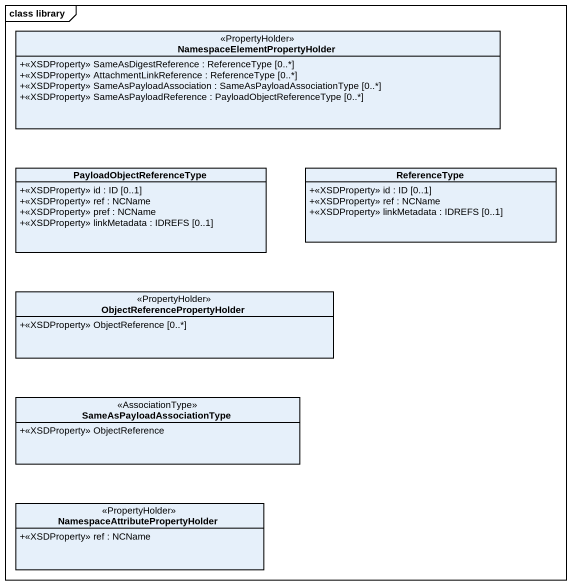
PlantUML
@startuml
mainframe class library
hide circle
hide empty members
skinparam classAttributeIconSize 0
class "NamespaceElementPropertyHolder" as NamespaceElementPropertyHold <<PropertyHolder>> {
  +<<XSDProperty>> SameAsDigestReference : ReferenceType [0..*]
  +<<XSDProperty>> AttachmentLinkReference : ReferenceType [0..*]
  +<<XSDProperty>> SameAsPayloadAssociation : SameAsPayloadAssociationType [0..*]
  +<<XSDProperty>> SameAsPayloadReference : PayloadObjectReferenceType [0..*]
}
class PayloadObjectReferenceType {
  +<<XSDProperty>> id : ID [0..1]
  +<<XSDProperty>> ref : NCName
  +<<XSDProperty>> pref : NCName
  +<<XSDProperty>> linkMetadata : IDREFS [0..1]
}
class ReferenceType {
  +<<XSDProperty>> id : ID [0..1]
  +<<XSDProperty>> ref : NCName
  +<<XSDProperty>> linkMetadata : IDREFS [0..1]
}
class "ObjectReferencePropertyHolder" as ObjectReferencePropertyHolde <<PropertyHolder>> {
  +<<XSDProperty>> ObjectReference [0..*]
}
class SameAsPayloadAssociationType <<AssociationType>> {
  +<<XSDProperty>> ObjectReference
}
class "NamespaceAttributePropertyHolder" as NamespaceAttributePropertyHo <<PropertyHolder>> {
  +<<XSDProperty>> ref : NCName
}
@enduml
